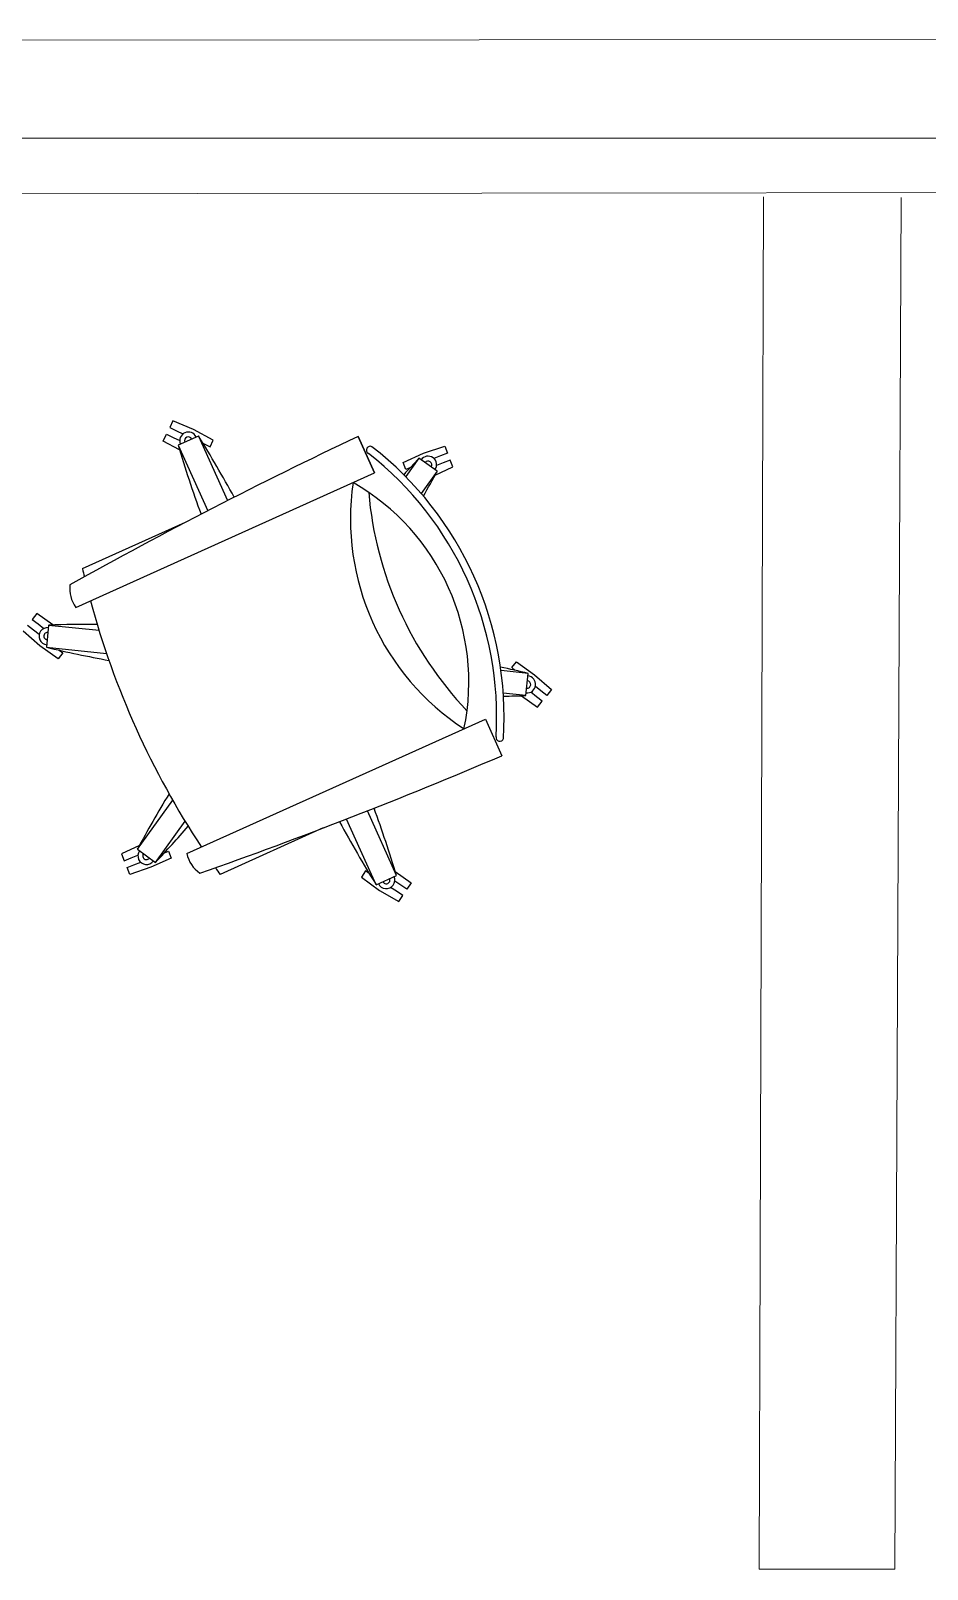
# Model space of a CAD drawing. Header units: inches. Extents: x 164.3 to 247.9, y 15.6 to 56.7.
# Drawn here: x 214.912 to 215.903, y 43.747 to 45.448 of the extents above; entities that cross this region are included whole.
import ezdxf

# ---------------------------------------------------------------- set-up
doc = ezdxf.new("R2010")
doc.units = ezdxf.units.IN
doc.header["$MEASUREMENT"] = 0
doc.layers.get('0').update_dxf_attribs({"lineweight": 0})
doc.layers.add('WALL 1 100', color=250, linetype='Continuous', lineweight=9)
doc.layers.add('провода', color=1, linetype='Continuous', lineweight=5)

msp = doc.modelspace()

# ---------------------------------------------------------------- linework, layer by layer
at = {"color": 7, "linetype": 'ByBlock', "lineweight": -2}
for p, q in [((215.0693, 45.0168), (215.0658, 45.0094)), ((215.0922, 45.0072), (215.0693, 45.0168)), ((215.0586, 44.9945), (215.0622, 45.002)), ((215.0622, 45.002), (215.0696, 44.9984)), ((215.0658, 45.0094), (215.0732, 45.0058)), ((215.0732, 45.0058), (215.0804, 45.0024)), ((215.0975, 45), (215.075, 44.9899)), ((215.1139, 44.9954), (215.0922, 45.0072)), ((215.0975, 45), (215.1297, 44.9287)), ((215.2922, 44.9592), (215.274, 44.9996)), ((215.274, 44.9996), (215.2922, 44.9592)), ((215.0766, 44.9848), (215.0586, 44.9945)), ((215.0696, 44.9984), (215.0768, 44.9949)), ((215.075, 44.9899), (215.1077, 44.9174)), ((215.1027, 44.9917), (215.1029, 44.9916)), ((215.1029, 44.9916), (215.1103, 44.988)), ((215.1103, 44.988), (215.1139, 44.9954)), ((215.3464, 44.9809), (215.3698, 44.9889)), ((215.3698, 44.9889), (215.3729, 44.9812)), ((215.3239, 44.9706), (215.3464, 44.9809)), ((215.3269, 44.963), (215.3239, 44.9706)), ((215.3414, 44.9755), (215.3267, 44.9551)), ((215.3314, 44.9648), (215.3269, 44.963)), ((215.3614, 44.961), (215.3414, 44.9755)), ((215.3652, 44.9782), (215.3578, 44.9752)), ((215.3592, 44.9569), (215.379, 44.9659)), ((215.3683, 44.9705), (215.3609, 44.9676)), ((215.3729, 44.9812), (215.3652, 44.9782)), ((215.3759, 44.9735), (215.3683, 44.9705)), ((215.379, 44.9659), (215.3759, 44.9735)), ((214.962, 44.8105), (215.2922, 44.9592)), ((215.3614, 44.961), (215.3438, 44.9365)), ((214.9693, 44.8534), (215.0833, 44.9047)), ((214.9189, 44.8037), (214.9137, 44.7973)), ((214.9137, 44.7973), (214.9202, 44.7922)), ((214.9365, 44.7911), (214.9189, 44.8037)), ((214.9221, 44.7681), (214.9035, 44.7844)), ((214.9086, 44.7908), (214.9151, 44.7857)), ((214.9151, 44.7857), (214.9213, 44.7808)), ((214.9202, 44.7922), (214.9264, 44.7872)), ((214.9318, 44.791), (214.9293, 44.7664)), ((214.9318, 44.791), (214.9876, 44.7854)), ((214.9423, 44.7537), (214.9221, 44.7681)), ((214.9293, 44.7664), (214.9959, 44.7597)), ((214.9436, 44.7631), (214.9474, 44.7601)), ((214.9474, 44.7601), (214.9423, 44.7537)), ((215.444, 44.7439), (215.4491, 44.7503)), ((215.4478, 44.7409), (215.444, 44.7439)), ((215.4491, 44.7503), (215.4693, 44.7359)), ((215.4621, 44.7376), (215.4321, 44.7406)), ((215.4596, 44.713), (215.4621, 44.7376)), ((215.4693, 44.7359), (215.4879, 44.7196)), ((215.4596, 44.713), (215.4346, 44.7155)), ((215.4549, 44.7129), (215.4726, 44.7002)), ((215.4712, 44.7118), (215.465, 44.7168)), ((215.4763, 44.7183), (215.4701, 44.7232)), ((215.4777, 44.7067), (215.4712, 44.7118)), ((215.4828, 44.7132), (215.4763, 44.7183)), ((215.4879, 44.7196), (215.4828, 44.7132)), ((215.4726, 44.7002), (215.4777, 44.7067)), ((215.0846, 44.5382), (215.4148, 44.6869)), ((215.4148, 44.6869), (215.433, 44.6465)), ((215.03, 44.543), (215.0691, 44.5972)), ((215.05, 44.5285), (215.0828, 44.574)), ((215.2939, 44.5039), (215.2612, 44.5765)), ((215.3164, 44.5141), (215.2843, 44.5855)), ((215.2356, 44.5666), (215.1216, 44.5153)), ((215.0322, 44.5471), (215.0125, 44.5381)), ((215.03, 44.543), (215.05, 44.5285)), ((215.06, 44.5392), (215.0645, 44.541)), ((215.0645, 44.541), (215.0675, 44.5334)), ((215.0125, 44.5381), (215.0155, 44.5304)), ((215.0155, 44.5304), (215.0232, 44.5335)), ((215.0186, 44.5228), (215.0262, 44.5258)), ((215.0216, 44.5151), (215.0186, 44.5228)), ((215.045, 44.5231), (215.0216, 44.5151)), ((215.0232, 44.5335), (215.0306, 44.5364)), ((215.0262, 44.5258), (215.0336, 44.5288)), ((215.0675, 44.5334), (215.045, 44.5231)), ((215.2822, 44.5191), (215.2777, 44.5122)), ((215.2777, 44.5122), (215.2977, 44.4976)), ((215.2863, 44.5164), (215.2822, 44.5191)), ((215.2939, 44.5039), (215.3164, 44.5141)), ((215.3212, 44.5035), (215.3145, 44.5078)), ((215.3151, 44.5186), (215.3326, 44.5059)), ((215.3326, 44.5059), (215.3281, 44.499)), ((215.2977, 44.4976), (215.3191, 44.4852)), ((215.3167, 44.4966), (215.31, 44.5009)), ((215.3236, 44.4921), (215.3167, 44.4966)), ((215.3191, 44.4852), (215.3236, 44.4921)), ((215.3281, 44.499), (215.3212, 44.5035))]:
    msp.add_line(p, q, dxfattribs=at)
for centre, radius, start, end in [((217.5528, 40.1829), 5.3285, 115.3191, 119.1733), ((215.0863, 44.995), 0.00947, 24.2474, 204.2474), ((215.0863, 44.995), 0.00412, 24.2474, 204.2474), ((213.8419, 44.2247), 1.4758, 28.6544, 31.6951), ((216.4878, 45.4164), 1.4758, 196.7996, 199.9223), ((215.2875, 44.9845), 0.00418, 62.9364, 241.3202), ((215.0577, 44.6898), 0.3778, 356.316, 52.1787), ((215.0577, 44.6898), 0.3696, 356.5402, 51.9546), ((216.4172, 43.9652), 1.4758, 136.7996, 137.7627), ((215.3514, 44.9683), 0.00947, 324.2474, 144.2474), ((215.3514, 44.9683), 0.00412, 324.2474, 144.2474), ((215.5426, 44.9082), 0.277, 171.6296, 236.8652), ((215.1425, 44.728), 0.254, 348.2385, 60.2562), ((214.0621, 45.6608), 1.4758, 330.4792, 331.6951), ((215.6836, 44.9717), 0.3993, 184.8862, 223.6085), ((215.8857, 45.0628), 0.9401, 192.8733, 193.43), ((214.9903, 44.8314), 0.0352, 173.2429, 216.4091), ((215.8857, 45.0628), 0.9401, 195.1071, 213.3876), ((214.9306, 44.7787), 0.00947, 84.2474, 264.2474), ((214.9306, 44.7787), 0.00412, 84.2474, 264.2474), ((214.9755, 43.3159), 1.4758, 89.6043, 91.6951), ((215.2663, 46.2032), 1.4758, 256.7996, 259.547), ((215.1251, 43.3008), 1.4758, 76.7996, 78.0155), ((215.4609, 44.7253), 0.00947, 264.2474, 84.2474), ((215.4609, 44.7253), 0.00412, 264.2474, 84.2474), ((215.416, 46.1881), 1.4758, 270.732, 271.6951), ((215.4307, 44.6666), 0.00418, 167.1745, 345.5583), ((213.336, 49.545), 5.3285, 289.3214, 293.1756), ((216.3293, 43.8432), 1.4758, 148.9477, 151.6951), ((216.5496, 45.2793), 1.4758, 208.5724, 211.6951), ((213.9036, 44.0876), 1.4758, 16.7996, 19.8404), ((213.9742, 45.5388), 1.4758, 316.7996, 318.8904), ((215.04, 44.5357), 0.00947, 144.2474, 324.2474), ((215.04, 44.5357), 0.00412, 144.2474, 324.2474), ((215.1191, 44.5456), 0.0352, 192.0856, 235.2518), ((215.8857, 45.0628), 0.9401, 215.0647, 215.6214), ((215.3052, 44.509), 0.00947, 204.2474, 24.2474), ((215.3052, 44.509), 0.00412, 204.2474, 24.2474)]:
    msp.add_arc(centre, radius, start, end, dxfattribs=at)
at = {"layer": 'WALL 1 100', "color": 0}
for p, q in [((215.7175, 43.7469), (215.7224, 45.2644)), ((215.8675, 43.7469), (215.8745, 45.2638)), ((215.8675, 43.7469), (215.7175, 43.7469))]:
    msp.add_line(p, q, dxfattribs=at)
for points in [[(209.2601, 45.4332), (228.0674, 45.4482)], [(209.431, 45.2615), (222.0197, 45.2765)]]:
    msp.add_lwpolyline(points, dxfattribs=at)
at = {"layer": 'провода', "color": 1}
msp.add_line((209.3422, 45.3306), (220.7846, 45.3283), dxfattribs=at)

doc.saveas('drawing.dxf')
